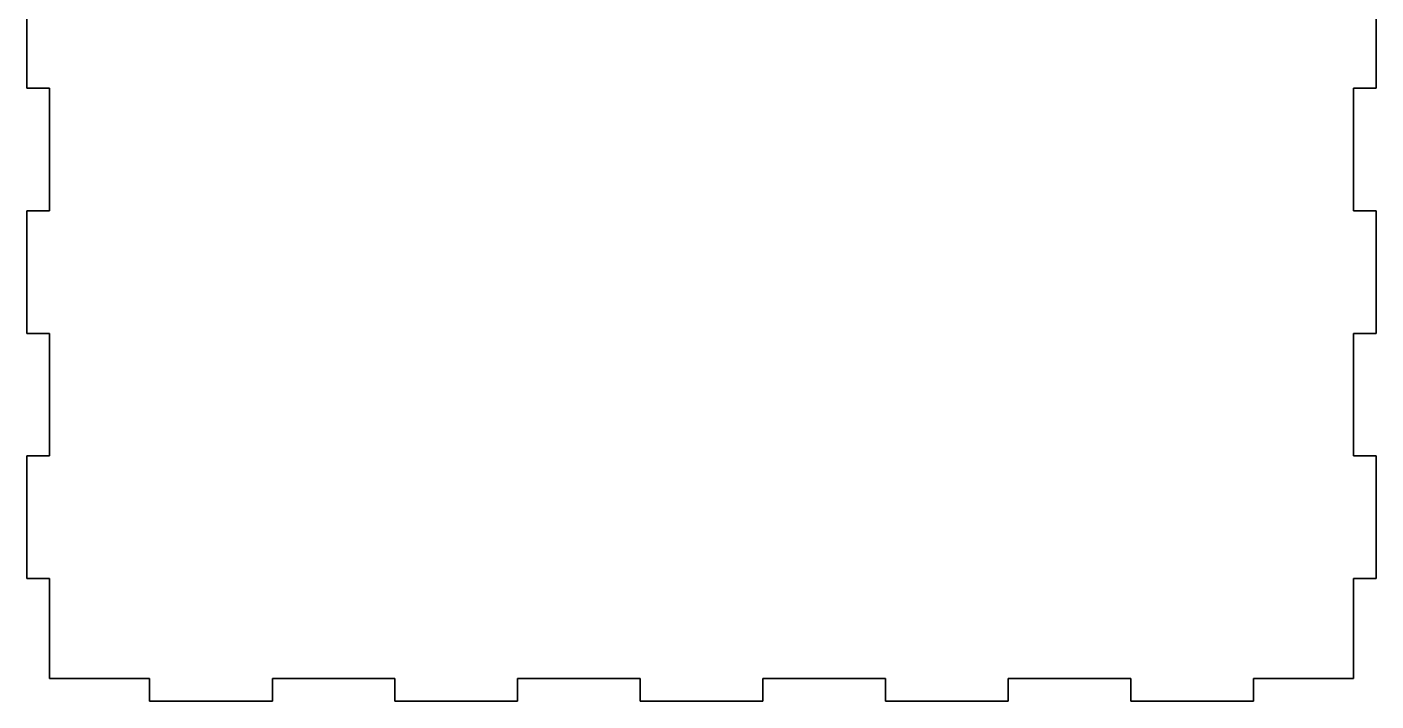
# Model space of a CAD drawing. Extents: x 322 to 867, y 118 to 641.
# Drawn here: x 504.5 to 684.5, y 278.5 to 368.5 of the extents above; entities that cross this region are included whole.
import ezdxf

# ---------------------------------------------------------------- set-up
doc = ezdxf.new("R2010")
doc.units = 0

msp = doc.modelspace()

# ---------------------------------------------------------------- linework, layer by layer
at = {"color": 7, "lineweight": 35, "ltscale": 0.4092}
for p, q in [((504.497498, 360.312012), (504.497498, 376.680023)), ((684.502502, 360.312012), (684.502502, 376.680023)), ((507.495483, 311.223022), (507.495483, 327.591003)), ((681.50354, 311.223022), (681.50354, 327.591003)), ((635.413513, 281.501007), (651.781494, 281.501007))]:
    msp.add_line(p, q, dxfattribs=at)
at = {"color": 7, "lineweight": 35, "ltscale": 0.07495}
for p, q in [((507.495483, 360.312012), (504.497498, 360.312012)), ((507.495483, 343.960022), (504.497498, 343.960022)), ((507.495483, 327.591003), (504.497498, 327.591003)), ((507.495483, 311.223022), (504.497498, 311.223022)), ((507.495483, 294.871002), (504.497498, 294.871002))]:
    msp.add_line(p, q, dxfattribs=at)
at = {"color": 7, "lineweight": 35, "ltscale": 0.4088}
for p, q in [((507.495483, 343.960022), (507.495483, 360.312012)), ((681.50354, 343.960022), (681.50354, 360.312012)), ((651.781494, 278.502014), (668.133484, 278.502014))]:
    msp.add_line(p, q, dxfattribs=at)
at = {"color": 7, "lineweight": 35, "ltscale": 0.074974}
for p, q in [((684.502502, 360.312012), (681.50354, 360.312012)), ((684.502502, 343.960022), (681.50354, 343.960022)), ((684.502502, 327.591003), (681.50354, 327.591003)), ((684.502502, 311.223022), (681.50354, 311.223022)), ((684.502502, 294.871002), (681.50354, 294.871002))]:
    msp.add_line(p, q, dxfattribs=at)
at = {"color": 7, "lineweight": 35, "ltscale": 0.409225}
for p, q in [((504.497498, 327.591003), (504.497498, 343.960022)), ((684.502502, 327.591003), (684.502502, 343.960022)), ((553.586487, 278.502014), (569.955505, 278.502014)), ((586.306519, 278.502014), (602.675537, 278.502014)), ((619.044495, 278.502014), (635.413513, 278.502014))]:
    msp.add_line(p, q, dxfattribs=at)
at = {"color": 7, "lineweight": 35, "ltscale": 0.408801}
for p, q in [((504.497498, 294.871002), (504.497498, 311.223022)), ((684.502502, 294.871002), (684.502502, 311.223022))]:
    msp.add_line(p, q, dxfattribs=at)
at = {"color": 7, "lineweight": 35, "ltscale": 0.33425}
for p, q in [((507.495483, 281.501007), (507.495483, 294.871002)), ((681.50354, 281.501007), (681.50354, 294.871002))]:
    msp.add_line(p, q, dxfattribs=at)
at = {"color": 7, "lineweight": 35, "ltscale": 0.334276}
msp.add_line((507.495483, 281.501007), (520.866516, 281.501007), dxfattribs=at)
at = {"color": 7, "lineweight": 35, "ltscale": 0.074975}
for p, q in [((520.866516, 281.501007), (520.866516, 278.502014)), ((537.235474, 281.501007), (537.235474, 278.502014)), ((553.586487, 281.501007), (553.586487, 278.502014)), ((569.955505, 281.501007), (569.955505, 278.502014)), ((586.306519, 281.501007), (586.306519, 278.502014)), ((602.675537, 281.501007), (602.675537, 278.502014)), ((619.044495, 281.501007), (619.044495, 278.502014)), ((635.413513, 281.501007), (635.413513, 278.502014)), ((651.781494, 281.501007), (651.781494, 278.502014)), ((668.133484, 281.501007), (668.133484, 278.502014))]:
    msp.add_line(p, q, dxfattribs=at)
at = {"color": 7, "lineweight": 35, "ltscale": 0.408775}
for p, q in [((537.235474, 281.501007), (553.586487, 281.501007)), ((569.955505, 281.501007), (586.306519, 281.501007))]:
    msp.add_line(p, q, dxfattribs=at)
at = {"color": 7, "lineweight": 35, "ltscale": 0.409224}
for p, q in [((602.675537, 281.501007), (619.044495, 281.501007)), ((520.866516, 278.502014), (537.235474, 278.502014))]:
    msp.add_line(p, q, dxfattribs=at)
at = {"color": 7, "lineweight": 35, "ltscale": 0.334251}
msp.add_line((668.133484, 281.501007), (681.50354, 281.501007), dxfattribs=at)

doc.saveas('drawing.dxf')
